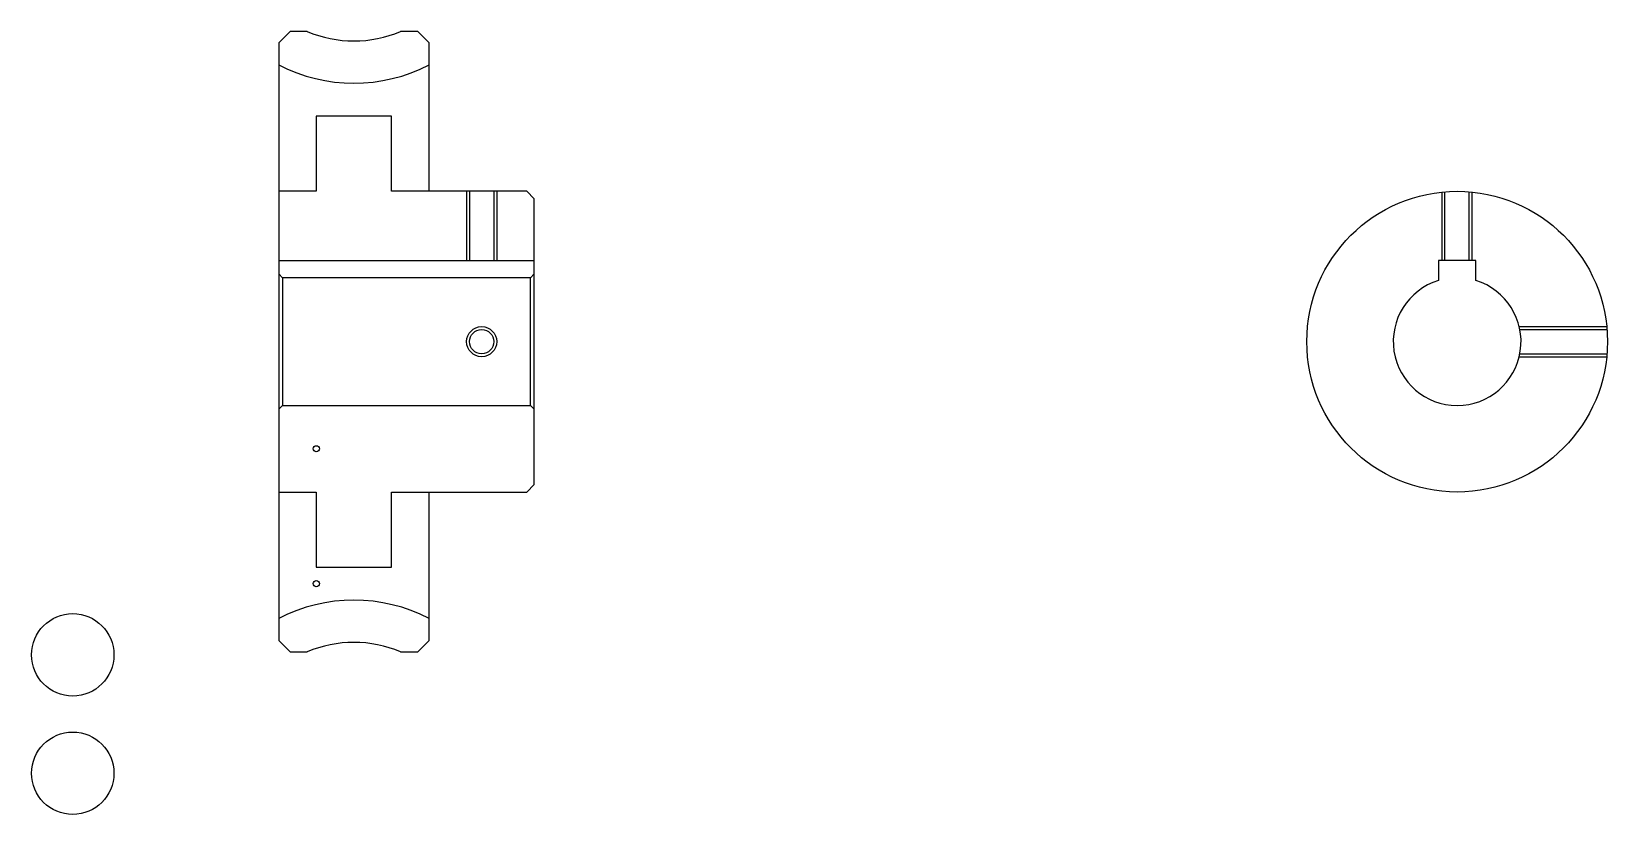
# Model space of a CAD drawing. Header units: metres. Extents: x 71 to 281, y 53 to 158.
import ezdxf

# ---------------------------------------------------------------- set-up
doc = ezdxf.new("R2010")
doc.units = ezdxf.units.M

msp = doc.modelspace()

# ---------------------------------------------------------------- linework, layer by layer
at = {"color": 4}
for p, q in [((104.148155, 127.13797), (138.148163, 127.13797)), ((138.148163, 125.337967), (137.648163, 124.837967)), ((104.148155, 107.337967), (104.648155, 107.837967)), ((138.148163, 107.337967), (137.648163, 107.837967))]:
    msp.add_line(p, q, dxfattribs=at)
for points in [[(107.948357, 157.587967), (105.648155, 157.587967), (104.148155, 156.087967), (104.148155, 107.337967)], [(124.148155, 136.337967), (124.148155, 156.087967), (122.648155, 157.587967), (120.347954, 157.587967)], [(124.148155, 136.337967), (119.148155, 136.337967), (119.148155, 146.337967), (109.148155, 146.337967), (109.148155, 136.337967), (104.148155, 136.337967)], [(124.148155, 96.337967), (137.148163, 96.337967), (138.148163, 97.337967), (138.148163, 135.337967), (137.148163, 136.337967), (124.148155, 136.337967)], [(129.148163, 136.337967), (129.148163, 127.13797)], [(129.528152, 136.337967), (129.528152, 127.13797)], [(132.768158, 136.337967), (132.768158, 127.13797)], [(133.148163, 136.337967), (133.148163, 127.13797)], [(258.925934, 127.13797), (258.925934, 136.237717)], [(259.305939, 127.13797), (259.305939, 136.272247)], [(262.545929, 127.13797), (262.545929, 136.272247)], [(262.925934, 127.13797), (262.925934, 136.237717)], [(263.425934, 124.462006), (263.425934, 127.13797), (258.425934, 127.13797), (258.425934, 124.462006)], [(104.148155, 125.337967), (104.648155, 124.837967), (104.648155, 107.837967), (137.648163, 107.837967), (137.648163, 124.837967), (104.648155, 124.837967)], [(269.187286, 118.337967), (280.825684, 118.337967)], [(269.270111, 117.95797), (280.860199, 117.95797)], [(269.187286, 114.337967), (280.825684, 114.337967)], [(269.270111, 114.717964), (280.860199, 114.717964)], [(104.148155, 107.337967), (104.148155, 76.587967), (105.648155, 75.087967), (107.948357, 75.087967)], [(104.148155, 96.337967), (109.148155, 96.337967), (109.148155, 86.337967), (119.148155, 86.337967), (119.148155, 96.337967), (124.148155, 96.337967)], [(120.347954, 75.087967), (122.648155, 75.087967), (124.148155, 76.587967), (124.148155, 96.337967)]]:
    msp.add_lwpolyline(points, dxfattribs=at)
for centre, radius in [((260.925934, 116.337967), 20), ((131.148163, 116.337967), 1.62)]:
    msp.add_circle(centre, radius, dxfattribs=at)
at = {"color": 7}
msp.add_circle((131.148163, 116.337967), 2, dxfattribs=at)
at = {"color": 5}
for centre, radius in [((109.148155, 102.087967), 0.411111), ((109.148155, 84.150467), 0.411111), ((76.740746, 74.680557), 5.481481), ((76.740746, 58.930561), 5.481481)]:
    msp.add_circle(centre, radius, dxfattribs=at)
at = {"color": 4}
for centre, radius, start, end in [((114.148155, 172.337967), 16, 247.20175188, 292.79824812), ((114.148155, 172.337967), 21.625, 242.45612488, 297.54387512), ((260.925934, 116.337967), 8.5, 107.10463483, 72.89536517), ((114.148155, 60.337967), 21.625, 62.45612488, 117.54387512), ((114.148155, 60.337967), 16, 67.20175188, 112.79824812)]:
    msp.add_arc(centre, radius, start, end, dxfattribs=at)

doc.saveas('drawing.dxf')
